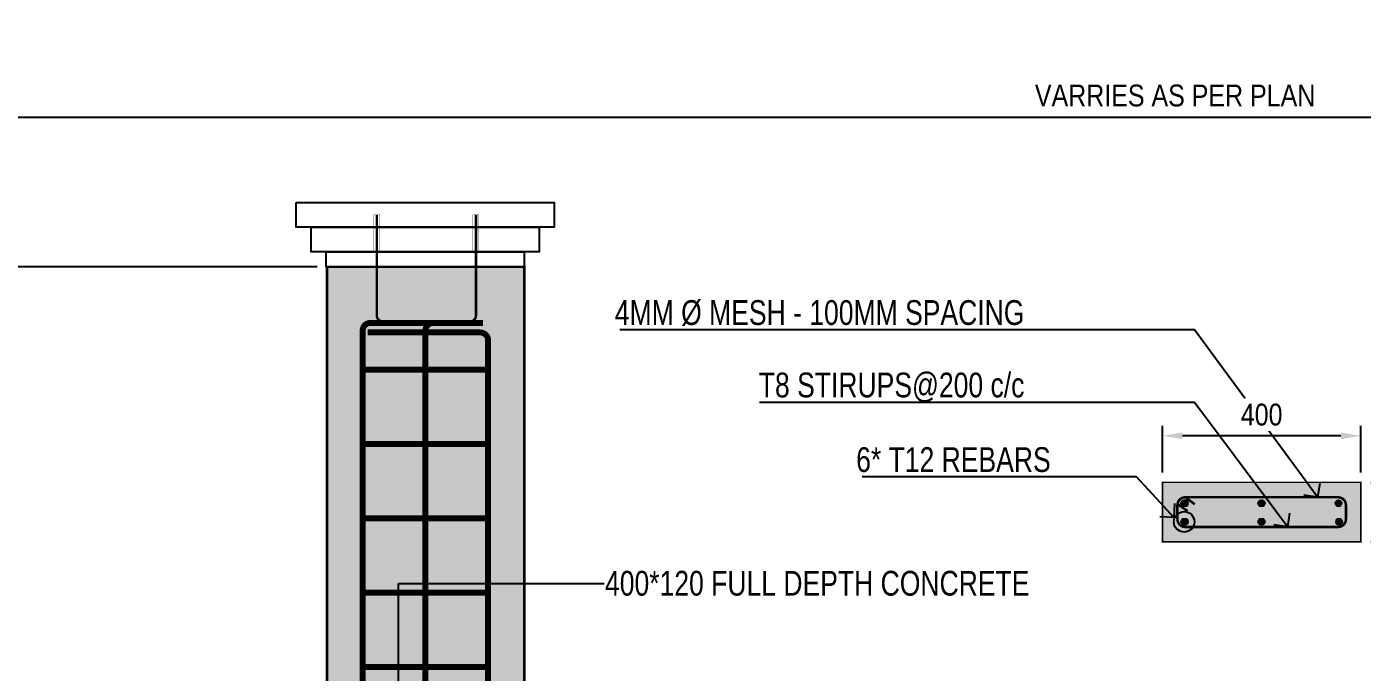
# Model space of a CAD drawing. Header units: centimetres. Extents: x -6122352 to 4157695, y -1694241 to 1947892.
# Drawn here: x 2990629 to 2993323, y -709881 to -708579 of the extents above; entities that cross this region are included whole.
import ezdxf
from ezdxf import colors
from ezdxf.entities.mleader import LeaderData, LeaderLine
from ezdxf.math import Vec2, Vec3

# ---------------------------------------------------------------- set-up
doc = ezdxf.new("R2010")
doc.units = ezdxf.units.CM
doc.header["$MEASUREMENT"] = 0
doc.header["$PDMODE"] = 66
doc.header["$PDSIZE"] = 100
doc.linetypes.add('HIDDEN', pattern=[0.375, 0.25, -0.125])
doc.layers.add('00-MI-DIM', color=7, linetype='Continuous')
doc.layers.add('SECTION', color=130, linetype='Continuous')
doc.styles.add('AR_TXT_1', font='swissc.ttf')
doc.styles.add('JWC 2.5MM', font='GOTHIC.TTF', dxfattribs={"width": 0.8, "height": 2.5})
doc.dimstyles.new('JWC Swis', dxfattribs={"dimscale": 25, "dimtxt": 2.2, "dimasz": 2, "dimexe": 1, "dimexo": 1, "dimgap": 1, "dimtad": 1, "dimdec": 0, "dimzin": 0, "dimdsep": 46, "dimtxsty": 'AR_TXT_1', "dimcen": 0, "dimclrd": 1, "dimclre": 1, "dimclrt": 7, "dimadec": 0, "dimazin": 0, "dimtfac": 1, "dimtdec": 0, "dimtix": 1, "dimtofl": 0, "dimtmove": 0, "dimatfit": 3, "dimfxl": 1, "dimtfill": 1, "dimtfillclr": 256, "dimtolj": 1, "dimtzin": 0, "dimlwd": -1, "dimlwe": -1, "dimarcsym": 0})
pattern_1 = [(50, (-6592897.444, -3540505.274), (14.345203652, -1.2550427), [1.5, -16.5]), (355, (-6592897.444, -3540505.274), (-2.775026672, 15.043842674), [1.2, -13.2]), (100.45144446, (-6592896.249, -3540505.379), (11.570176935, 13.78879982), [1.27480384, -14.02284224]), (46.1842, (-6592897.444, -3540501.274), (21.344826613, -3.310385616), [2.25, -24.75]), (96.6356355, (-6592895.665, -3540501.55), (18.693238913, 19.482372015), [1.91220684, -21.0342752]), (351.184164, (-6592897.444, -3540501.274), (18.6932389, 19.482372005), [1.8, -19.80000002]), (21, (-6592895.444, -3540502.274), (11.938141042, -8.052377813), [1.5, -16.5]), (326, (-6592895.444, -3540502.274), (4.866306638, 14.5030009), [1.2, -13.2]), (71.45144474, (-6592894.449, -3540502.945), (16.804447535, 6.450623056), [1.2748038, -14.02284224]), (37.5, (-6592897.444, -3540505.274), (0.2431971063, 6.6578770766), [0, -13.04, 0, -13.4, 0, -13.25]), (7.5, (-6592897.444, -3540505.274), (5.261390749, 7.8882342376), [0, -7.64, 0, -12.74, 0, -5.05]), (327.5, (-6592901.904, -3540505.274), (10.6764487234, -0.4510974347), [0, -5, 0, -15.6, 0, -20.7]), (317.5, (-6592903.904, -3540505.274), (11.663723387, 2.002099647), [0, -6.5, 0, -10.36, 0, -14.7])]

# ---------------------------------------------------------------- blocks, each defined once
blk = doc.blocks.new('RCC COPING LONG')
at = {"layer": 'SECTION', "color": 6}
for points in [[(5615070.1, 1199923), (5615590.2, 1199923), (5615590.2, 1199873), (5615070.1, 1199873)], [(5615100.1, 1199873), (5615560.2, 1199873), (5615560.2, 1199823), (5615100.1, 1199823)], [(5615130.2, 1199823), (5615530.2, 1199823), (5615530.2, 1199793), (5615130.2, 1199793)]]:
    blk.add_lwpolyline(points, close=True, dxfattribs=at)
blk = doc.blocks.new('_Open90')
at = {"color": 0, "linetype": 'ByBlock', "lineweight": -2}
for p, q in [((0, 0), (-1, 0)), ((-0.5, 0.5), (0, 0)), ((0, 0), (-0.5, -0.5))]:
    blk.add_line(p, q, dxfattribs=at)
blk = doc.blocks.new('A$Cd26b79ee')
at = {"color": 30, "const_width": 5}
for points in [[(-300, 74.8), (-300, -128.2, 0.414214), (-288, -140.2), (-250, -140.2)], [(-100, 74.8), (-100, -128.2, -0.414214), (-112, -140.2), (-150, -140.2)]]:
    blk.add_lwpolyline(points, format="xyb", dxfattribs=at)
at = {"layer": 'SECTION', "color": 3, "linetype": 'HIDDEN', "ltscale": 0.2, "const_width": 0.65}
for points in [[(-306, 75), (-294, 75), (-294, 0), (-306, 0)], [(-106, 75), (-94, 75), (-94, 0), (-106, 0)]]:
    blk.add_lwpolyline(points, close=True, dxfattribs=at)
blk = doc.blocks.new('*D1896')
at = {"layer": '00-MI-DIM', "color": 1, "ltscale": 20, "transparency": 16777216}
for p, q in [((2992920.2, -709478.4), (2992920.2, -709384.4)), ((2993280.2, -709404.4), (2992960.2, -709404.4)), ((2993320.2, -709478.4), (2993320.2, -709384.4))]:
    blk.add_line(p, q, dxfattribs=at)
for points in [[(2992960.2, -709397.8), (2992960.2, -709411.1), (2992920.2, -709404.4)], [(2993280.2, -709397.8), (2993280.2, -709411.1), (2993320.2, -709404.4)]]:
    blk.add_solid(points, dxfattribs=at)
at = {"layer": 'Defpoints', "color": 0, "ltscale": 20, "transparency": 16777216}
for p in [(2992920.2, -709404.4), (2992920.2, -709498.4), (2993320.2, -709498.4)]:
    blk.add_point(p, dxfattribs=at)
at = {"layer": '00-MI-DIM', "color": 7, "ltscale": 20, "transparency": 16777216, "insert": (2993120.2, -709361.9), "char_height": 44, "attachment_point": 5, "style": 'AR_TXT_1', "bg_fill": 3, "box_fill_scale": 1.25, "bg_fill_color": 256, "bg_fill_true_color": 13158600, "bg_fill_transparency": 0}
blk.add_mtext('\\A1;400', dxfattribs=at)
blk = doc.blocks.new('*D1902')
at = {"layer": '00-MI-DIM', "color": 1, "ltscale": 20, "transparency": 16777216}
for p, q in [((2993340.2, -709498.4), (2993626, -709498.4)), ((2993340.2, -709618.4), (2993626, -709618.4))]:
    blk.add_line(p, q, dxfattribs=at)
at = {"layer": 'Defpoints', "color": 0, "ltscale": 20, "transparency": 16777216}
for p in [(2993320.2, -709498.4), (2993320.2, -709618.4)]:
    blk.add_point(p, dxfattribs=at)
at = {"layer": '00-MI-DIM', "color": 7, "ltscale": 20, "transparency": 16777216, "insert": (2993563.4, -709558.4), "char_height": 44, "attachment_point": 5, "rotation": 90, "style": 'AR_TXT_1', "bg_fill": 3, "box_fill_scale": 1.25, "bg_fill_color": 256, "bg_fill_true_color": 13158600, "bg_fill_transparency": 0}
blk.add_mtext('\\A1;120', dxfattribs=at)
at = {"layer": 'Defpoints', "color": 0, "ltscale": 20, "transparency": 16777216}
blk.add_point((2993606, -709618.4), dxfattribs=at)
blk = doc.blocks.new('*D1626')
at = {"layer": '00-MI-DIM', "color": 1, "ltscale": 20, "transparency": 16777216}
for p, q in [((2991214.6, -709063.6), (2990325.9, -709063.6)), ((2990345.9, -710823.6), (2990345.9, -709103.6)), ((2990351.3, -710863.6), (2990325.9, -710863.6))]:
    blk.add_line(p, q, dxfattribs=at)
for points in [[(2990339.3, -709103.6), (2990352.6, -709103.6), (2990345.9, -709063.6)], [(2990339.3, -710823.6), (2990352.6, -710823.6), (2990345.9, -710863.6)]]:
    blk.add_solid(points, dxfattribs=at)
at = {"layer": 'Defpoints', "color": 0, "ltscale": 20, "transparency": 16777216}
for p in [(2990345.9, -709063.6), (2991234.6, -709063.6), (2990371.3, -710863.6)]:
    blk.add_point(p, dxfattribs=at)
at = {"layer": '00-MI-DIM', "color": 7, "ltscale": 20, "transparency": 16777216, "insert": (2990302.9, -709963.6), "char_height": 44, "attachment_point": 5, "rotation": 90, "style": 'AR_TXT_1', "bg_fill": 3, "box_fill_scale": 1.25, "bg_fill_color": 256, "bg_fill_true_color": 13158600, "bg_fill_transparency": 0}
blk.add_mtext('\\A1;1800- FROM UPPER BYL', dxfattribs=at)
blk = doc.blocks.new('*D1638')
at = {"layer": '00-MI-DIM', "color": 1, "ltscale": 20, "transparency": 16777216}
for p, q in [((2989945.6, -710043.6), (2989945.6, -708741.3)), ((2995945.6, -710043.6), (2995945.6, -708741.3)), ((2989985.6, -708761.3), (2995905.6, -708761.3))]:
    blk.add_line(p, q, dxfattribs=at)
for points in [[(2989985.6, -708754.6), (2989985.6, -708767.9), (2989945.6, -708761.3)], [(2995905.6, -708754.6), (2995905.6, -708767.9), (2995945.6, -708761.3)]]:
    blk.add_solid(points, dxfattribs=at)
at = {"layer": 'Defpoints', "color": 0, "ltscale": 20, "transparency": 16777216}
for p in [(2995945.6, -708761.3), (2989945.6, -710063.6), (2995945.6, -710063.6)]:
    blk.add_point(p, dxfattribs=at)
at = {"layer": '00-MI-DIM', "color": 7, "ltscale": 20, "transparency": 16777216, "insert": (2992945.6, -708718.2), "char_height": 44, "attachment_point": 5, "style": 'AR_TXT_1', "bg_fill": 3, "box_fill_scale": 1.25, "bg_fill_color": 256, "bg_fill_true_color": 13158600, "bg_fill_transparency": 0}
blk.add_mtext('\\A1;VARRIES AS PER PLAN', dxfattribs=at)

msp = doc.modelspace()

# ---------------------------------------------------------------- hatches: boundary and pattern name
at = {"transparency": 33554679}
h = msp.add_hatch(dxfattribs=at)
h.set_pattern_fill('AR-CONC', color=0, scale=20, angle=45)
h.set_pattern_definition([(95, (-6558450.78, -3574297.04), (110.3103998, 92.5614158), [15, -165]), (40, (-6558450.78, -3574297.04), (-125.9984335, 86.75363), [12, -132]), (145.4514445, (-6558441.59, -3574289.33), (-15.6880329, 179.3150443), [12.7480384, -140.2284224]), (91.1842, (-6558479.06, -3574268.76), (174.3386776, 127.5227552), [22.5, -247.5]), (141.6356355, (-6558464.54, -3574258.13), (-5.5800137, 269.9423336), [19.1220684, -210.342752]), (36.184164, (-6558479.06, -3574268.76), (-5.5800137, 269.9423335), [18, -198]), (66, (-6558457.85, -3574261.69), (141.3543144, 27.4764953), [15, -165]), (11, (-6558457.85, -3574261.69), (-68.1417186, 136.961687), [12, -132]), (116.4514447, (-6558446.07, -3574259.4), (73.212595, 164.4381811), [12.748038, -140.2284224]), (82.5, (-6558450.78, -3574297.04), (-45.35863706, 48.79796352), [0, -130.4, 0, -134, 0, -132.5]), (52.5, (-6558450.78, -3574297.04), (-18.57458844, 92.98189), [0, -76.4, 0, -127.4, 0, -50.5]), (12.5, (-6558482.317, -3574328.58), (78.68363346, 72.30415236), [0, -50, 0, -156, 0, -207]), (2.5, (-6558496.46, -3574342.72), (68.3179966, 96.6319614), [0, -65, 0, -103.6, 0, -147])])
h.paths.add_polyline_path([(2995895.62954, -710063.56284), (2994633.09436, -710063.56284), (2994633.09436, -710713.56284), (2995895.62954, -710713.56284)], flags=16)
h.paths.add_polyline_path([(2994233.09436, -710013.56282), (2994233.09436, -710063.56284), (2991632.75989, -710063.56284), (2991632.75989, -710713.56284), (2994241.19989, -710713.56284), (2994241.20012, -710013.56283)], flags=17)
h.paths.add_polyline_path([(2991234.64176, -709063.56284), (2991234.64176, -710063.56284), (2989945.62954, -710063.56284), (2989945.62954, -711119.56284), (2990833.09436, -711119.56284), (2990833.39615, -711670.50119), (2992033.37855, -711670.50119), (2992033.07677, -710963.56284), (2993833.09436, -710963.56284), (2993833.09436, -711669.56284), (2995033.09436, -711669.56284), (2995033.09436, -711119.56284), (2995945.62954, -711119.56284), (2995945.62954, -710063.56284), (2994633.09436, -710063.56284), (2994633.09436, -709063.56284), (2994233.09436, -709063.56284), (2994233.09436, -710063.56284), (2991632.75941, -710063.56284), (2991632.75941, -709063.56284)])
h.paths.add_polyline_path([(2991234.59992, -710063.56284), (2989995.62954, -710063.56284), (2989995.62954, -710713.56284), (2991234.18171, -710713.56284)], flags=16)
at = {"layer": 'SECTION', "ltscale": 20}
h = msp.add_hatch(dxfattribs=at)
h.set_pattern_fill('AR-CONC', color=8, scale=2)
h.set_pattern_definition(pattern_1)
h.paths.add_polyline_path([(2992920.24214, -709498.37093), (2992920.24214, -709618.37093), (2993320.24214, -709618.37093), (2993320.24214, -709498.37093)])
h.paths.add_polyline_path([(2993274.24214, -709528.37093, -0.4142135624), (2993290.24214, -709544.37093), (2993290.24214, -709572.37093, -0.4142135624), (2993274.24214, -709588.37093), (2992966.24214, -709588.37093, -0.4142135624), (2992950.24214, -709572.37093), (2992950.24214, -709544.37093, -0.4142135624), (2992966.24214, -709528.37093)], flags=16)
h = msp.add_hatch(dxfattribs=at)
h.set_pattern_fill('AR-CONC', color=8, scale=2)
h.set_pattern_definition(pattern_1)
h.paths.add_polyline_path([(2993274.24214, -709588.37093, 0.4142135624), (2993290.24214, -709572.37093), (2993290.24214, -709544.37093, 0.4142135624), (2993274.24214, -709528.37093), (2992966.24214, -709528.37093, 0.4142135624), (2992950.24214, -709544.37093), (2992950.24214, -709572.37093, 0.4142135624), (2992966.24214, -709588.37093)])
at = {"layer": 'SECTION', "ltscale": 20, "true_color": 0xf4aa43}
h = msp.add_hatch(color=43, dxfattribs=at)
h.dxf.hatch_style = 1
h.paths.add_polyline_path([(2992970.08806, -709540.5888, 1), (2992958.08806, -709540.5888, 1)])
h = msp.add_hatch(color=43, dxfattribs=at)
h.dxf.hatch_style = 1
h.paths.add_polyline_path([(2993125.21891, -709540.5888, 1), (2993113.21891, -709540.5888, 1)])
h = msp.add_hatch(color=43, dxfattribs=at)
h.dxf.hatch_style = 1
h.paths.add_polyline_path([(2993281.12302, -709540.5888, 1), (2993269.12302, -709540.5888, 1)])
h = msp.add_hatch(color=43, dxfattribs=at)
h.dxf.hatch_style = 1
h.paths.add_polyline_path([(2992971.36195, -709577.70583, 1), (2992959.36195, -709577.70583, 1)])
h = msp.add_hatch(color=43, dxfattribs=at)
h.dxf.hatch_style = 1
h.paths.add_polyline_path([(2993126.49279, -709577.70583, 1), (2993114.49279, -709577.70583, 1)])
h = msp.add_hatch(color=43, dxfattribs=at)
h.dxf.hatch_style = 1
h.paths.add_polyline_path([(2993282.3969, -709577.70583, 1), (2993270.3969, -709577.70583, 1)])

# ---------------------------------------------------------------- linework, layer by layer
at = {"color": 30, "ltscale": 20}
msp.add_lwpolyline([(2993833.09436, -711669.56284, 5, 5, 0), (2995033.09436, -711669.56284, 5, 5, 0), (2995033.09436, -711119.56284, 5, 5, 0), (2995945.62954, -711119.56284, 5, 5, 0), (2995945.62954, -710063.56284, 5, 5, 0), (2994633.09436, -710063.56284, 5, 5, 0), (2994633.09436, -709063.56284, 5, 5, 0), (2994233.09436, -709063.56284, 5, 5, 0), (2994233.09436, -710063.56284, 5, 5, 0), (2993901.62954, -710063.56284, 5, 5, 0), (2992801.74413, -710063.56284, 5, 5, 0), (2991632.75941, -710063.56284, 5, 5, 0), (2991632.75941, -709063.56284, 5, 5, 0), (2991234.64176, -709063.56284, 5, 5, 0), (2991234.64176, -710063.56284, 5, 5, 0), (2989945.62954, -710063.56284, 5, 5, 0), (2989945.62954, -711119.56284, 5, 5, 0), (2990833.09436, -711119.56284, 5, 5, 0), (2990833.09436, -711669.56284, 5, 5, 0), (2992033.07677, -711669.56284, 5, 5, 0), (2992033.07677, -711119.56284, 5, 5, 0), (2993833.09436, -711119.56284, 5, 5, 0)], format="xyseb", close=True, dxfattribs=at)
at = {"color": 0, "ltscale": 20}
msp.add_lwpolyline([(2993833.09436, -711669.56284, 5, 5, 0), (2995033.09436, -711669.56284, 5, 5, 0), (2995033.09436, -711119.56284, 5, 5, 0), (2995945.62954, -711119.56284, 5, 5, 0), (2995945.62954, -710063.56284, 5, 5, 0), (2994633.09436, -710063.56284, 5, 5, 0), (2994633.09436, -709063.56284, 5, 5, 0), (2994233.09436, -709063.56284, 5, 5, 0), (2994233.09436, -710063.56284, 5, 5, 0), (2993901.62954, -710063.56284, 5, 5, 0), (2992801.74413, -710063.56284, 5, 5, 0), (2991632.75941, -710063.56284, 5, 5, 0), (2991632.75941, -709063.56284, 5, 5, 0), (2991234.64176, -709063.56284, 5, 5, 0), (2991234.64176, -710063.56284, 5, 5, 0), (2989945.62954, -710063.56284, 5, 5, 0), (2989945.62954, -711119.56284, 5, 5, 0), (2990833.09436, -711119.56284, 5, 5, 0), (2990833.09436, -711669.56284, 5, 5, 0), (2992033.07677, -711671.4386, 5, 5, 0), (2992033.1813, -711120.44407, 5, 5, 0), (2993833.19889, -711118.56832, 5, 5, 0)], format="xyseb", close=True, dxfattribs=at)
at = {"color": 8, "ltscale": 20, "const_width": 12}
for points in [[(2991549.65927, -709176.65505), (2991322.46659, -709176.65505, 0.4142135624), (2991306.46659, -709192.65505), (2991306.46659, -711625.59353), (2991470.35504, -711625.59353)], [(2991548.31985, -709176.65505), (2991449.09436, -709176.65505, 0.4142135624), (2991433.09436, -709192.65505), (2991433.09436, -711625.59353), (2991557.94086, -711625.59353)], [(2991316.52946, -709195.95619), (2991543.72214, -709195.95619, -0.4142135624), (2991559.72214, -709211.95619), (2991559.72214, -711644.89468), (2991393.87503, -711644.89468)]]:
    msp.add_lwpolyline(points, format="xyb", dxfattribs=at)
for points in [[(2991306.46659, -709270.84457), (2991559.72214, -709270.84457)], [(2991306.46659, -709420.84457), (2991559.72214, -709420.84457)], [(2991306.46659, -709570.84457), (2991559.72214, -709570.84457)], [(2991306.46659, -709720.84457), (2991559.72214, -709720.84457)], [(2991306.46659, -709870.84457), (2991559.72214, -709870.84457)]]:
    msp.add_lwpolyline(points, dxfattribs=at)
at = {"layer": 'SECTION', "color": 0}
msp.add_lwpolyline([(2989945.62954, -710963.56284), (2989945.62954, -710063.56284), (2991234.64176, -710063.56284), (2991234.64176, -709063.56284), (2991632.75941, -709063.56284), (2991632.75941, -710063.56284), (2992801.74413, -710063.56284), (2993901.62954, -710063.56284)], dxfattribs=at)
at = {"layer": 'SECTION', "color": 5, "ltscale": 20, "const_width": 3}
msp.add_lwpolyline([(2992920.24214, -709498.37093), (2993320.24214, -709498.37093), (2993320.24214, -709618.37093), (2992920.24214, -709618.37093)], close=True, dxfattribs=at)
at = {"layer": 'SECTION', "color": 0, "ltscale": 20, "const_width": 5}
msp.add_lwpolyline([(2992966.24214, -709528.37093), (2993274.24214, -709528.37093, -0.4142135624), (2993290.24214, -709544.37093), (2993290.24214, -709572.37093, -0.4142135624), (2993274.24214, -709588.37093), (2992966.24214, -709588.37093, -0.4142135624), (2992950.24214, -709572.37093), (2992950.24214, -709544.37093, -0.4142135624)], format="xyb", close=True, dxfattribs=at)
for points in [[(2992950.44995, -709541.8006), (2992970.78267, -709556.47582)], [(2992966.24214, -709528.37093), (2992985.26937, -709542.62446)]]:
    msp.add_lwpolyline(points, dxfattribs=at)
at = {"layer": 'SECTION', "color": 6, "ltscale": 20}
for centre in [(2992964.08806, -709540.5888), (2992965.36127, -709540.5888), (2993119.21891, -709540.5888), (2993120.49211, -709540.5888), (2993275.12302, -709540.5888), (2992964.08738, -709577.70583), (2992965.36195, -709577.70583), (2993119.21823, -709577.70583), (2993120.49279, -709577.70583), (2993276.3969, -709577.70583)]:
    msp.add_circle(centre, 6, dxfattribs=at)
at = {"layer": 'SECTION', "color": 3, "ltscale": 20}
msp.add_circle((2992963.79113, -709577.92403), 20.72541, dxfattribs=at)

# ---------------------------------------------------------------- block references
at = {"ltscale": 20}
msp.add_blockref('A$Cd26b79ee', (2991635.19099, -709033.56284), dxfattribs=at)
at = {"layer": 'SECTION', "color": 0}
msp.add_blockref('RCC COPING LONG', (-2623897.41765, -1908856.55123), dxfattribs=at)

# ---------------------------------------------------------------- leaders
at = {"layer": 'SECTION', "color": 0, "ltscale": 20}
ml = msp.add_multileader_mtext('Standard', dxfattribs=at)
ml.set_content(' 4MM %%C MESH - 100MM SPACING', style='JWC 2.5MM')
ml.set_leader_properties()
ml.set_arrow_properties(name='OPEN90')
ml.build(insert=Vec2(0, 0))
ml.multileader.update_dxf_attribs({"text_right_attachment_type": 6, "dogleg_length": 0.36, "arrow_head_size": 40, "scale": 20})
ctx = ml.context
ctx.base_point, ctx.scale, ctx.char_height, ctx.arrow_head_size, ctx.landing_gap_size, ctx.plane_origin = Vec3(2991758.71718, -709157.53325), 20, 50, 40, 1.8, Vec3(2993172.44115, -709292.233)
ctx.right_attachment, ctx.text_align_type = 6, 2
notes = []
notes.append((ctx, [(0, (1, 1, 0), (2992985.062, -709190.78274), (-1, 0), 341.65713, [(0, [(2993233.02442, -709528.37093)], 0, [])])]))
ctx.mtext.insert, ctx.mtext.alignment, ctx.mtext.flow_direction = Vec3(2992641.60487, -709130.78274), 3, 5
ml = msp.add_multileader_mtext('Standard', dxfattribs=at)
ml.set_content('T8 STIRUPS@200 c/c', style='JWC 2.5MM')
ml.set_leader_properties()
ml.set_arrow_properties(name='OPEN90')
ml.build(insert=Vec2(0, 0))
ml.multileader.update_dxf_attribs({"text_right_attachment_type": 6, "dogleg_length": 0.36, "arrow_head_size": 40, "scale": 20})
ctx = ml.context
ctx.base_point, ctx.scale, ctx.char_height, ctx.arrow_head_size, ctx.landing_gap_size, ctx.plane_origin = Vec3(2992126.08631, -709305.31972), 20, 50, 40, 1.8, Vec3(2993172.44115, -709438.37093)
ctx.right_attachment, ctx.text_align_type = 6, 2
notes.append((ctx, [(0, (1, 1, 0), (2992985.062, -709336.92067), (-1, 0), 341.65713, [(0, [(2993172.44115, -709588.37093)], 0, [])])]))
ctx.mtext.insert, ctx.mtext.alignment, ctx.mtext.flow_direction = Vec3(2992641.60487, -709276.92067), 3, 5
ml = msp.add_multileader_mtext('Standard', dxfattribs=at)
ml.set_content('6* T12 REBARS', style='JWC 2.5MM')
ml.set_leader_properties()
ml.set_arrow_properties(name='OPEN90')
ml.build(insert=Vec2(0, 0))
ml.multileader.update_dxf_attribs({"text_right_attachment_type": 6, "dogleg_length": 0.36, "arrow_head_size": 40, "scale": 20})
ctx = ml.context
ctx.base_point, ctx.scale, ctx.char_height, ctx.arrow_head_size, ctx.landing_gap_size, ctx.plane_origin = Vec3(2992330.99227, -709452.99537), 20, 50, 40, 1.8, Vec3(2992943.23127, -709419.22084)
ctx.right_attachment, ctx.text_align_type = 6, 2
notes.append((ctx, [(0, (1, 1, 0), (2992868.04261, -709487.36655), (-1, 0), 171.62844, [(0, [(2992943.23127, -709569.22084)], 0, [])])]))
ctx.mtext.insert, ctx.mtext.alignment, ctx.mtext.flow_direction = Vec3(2992694.61416, -709427.36655), 3, 5
ml = msp.add_multileader_mtext('Standard', dxfattribs=at)
ml.set_content('400*120 FULL DEPTH CONCRETE', style='JWC 2.5MM')
ml.set_leader_properties()
ml.set_arrow_properties(name='OPEN90')
ml.build(insert=Vec2(0, 0))
ml.multileader.update_dxf_attribs({"text_right_attachment_type": 6, "dogleg_length": 0.36, "arrow_head_size": 40, "scale": 20})
ctx = ml.context
ctx.base_point, ctx.scale, ctx.char_height, ctx.arrow_head_size, ctx.landing_gap_size, ctx.plane_origin = Vec3(2991793.76239, -709702.4651), 20, 50, 40, 1.8, Vec3(2991378.96018, -710289.1242)
ctx.right_attachment = 6
notes.append((ctx, [(0, (1, 1, 0), (2991378.96018, -709702.4651), (1, 0), 414.80221, [(0, [(2991378.96018, -710289.1242)], 0, [])])]))
ctx.mtext.insert, ctx.mtext.flow_direction = Vec3(2991795.56239, -709676.83628), 5
for ctx, leaders in notes:
    for number, flags, end, landing, length, lines in leaders:
        leader = LeaderData()
        leader.index, (leader.has_last_leader_line, leader.has_dogleg_vector, leader.attachment_direction) = number, flags
        leader.last_leader_point, leader.dogleg_vector, leader.dogleg_length = Vec3(end), Vec3(landing), length
        for number, points, colour, breaks in lines:
            line = LeaderLine()
            line.index, line.vertices, line.color, line.breaks = number, Vec3.list(points), colors.encode_raw_color(colour), breaks
            leader.lines.append(line)
        ctx.leaders.append(leader)

# ---------------------------------------------------------------- next in the draw order: dimensions: what is measured, and where the dimension line sits
at = {"layer": '00-MI-DIM', "ltscale": 20}
dim = msp.add_linear_dim(base=(2990345.94145, -709063.56284), p1=(2990371.31753, -710863.56284), p2=(2991234.64176, -709063.56284), angle=90, text='<>- FROM UPPER BYL', dimstyle='JWC Swis', dxfattribs=at)
dim.commit()
dim.dimension.update_dxf_attribs({"geometry": '*D1626', "text_midpoint": (2990302.88431, -709963.56284)})
at = {"layer": '00-MI-DIM', "color": 5, "ltscale": 20}
dim = msp.add_linear_dim(base=(2992920.24214, -709404.42067), p1=(2993320.24214, -709498.37093), p2=(2992920.24214, -709498.37093), dimstyle='JWC Swis', dxfattribs=at)
dim.commit()
dim.dimension.update_dxf_attribs({"geometry": '*D1896', "text_midpoint": (2993120.24214, -709361.86353)})

# ---------------------------------------------------------------- next in the draw order: dimensions: what is measured, and where the dimension line sits
dim = msp.add_linear_dim(base=(2993606.00541, -709618.37093), p1=(2993320.24214, -709498.37093), p2=(2993320.24214, -709618.37093), angle=90, dimstyle='JWC Swis', dxfattribs=at)
dim.commit()
dim.dimension.update_dxf_attribs({"geometry": '*D1902', "text_midpoint": (2993563.39112, -709558.37093)})

# ---------------------------------------------------------------- next in the draw order: dimensions: what is measured, and where the dimension line sits
at = {"layer": '00-MI-DIM', "color": 10, "ltscale": 20}
dim = msp.add_linear_dim(base=(2995945.62954, -708761.27005), p1=(2989945.62954, -710063.56284), p2=(2995945.62954, -710063.56284), text='VARRIES AS PER PLAN', dimstyle='JWC Swis', dxfattribs=at)
dim.commit()
dim.dimension.update_dxf_attribs({"geometry": '*D1638', "text_midpoint": (2992945.62954, -708718.24147)})

doc.saveas('drawing.dxf')
